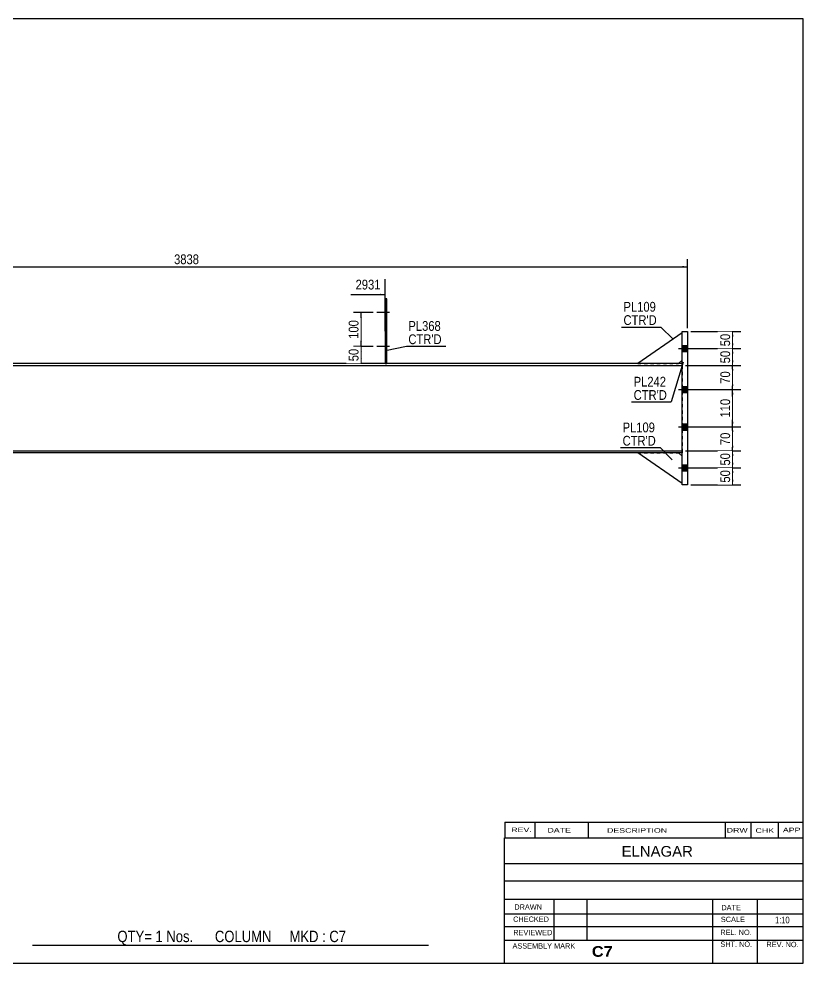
# Model space of a CAD drawing. Header units: millimetres. Extents: x -267 to 136, y -150 to 127.
# Drawn here: x -94.3 to 135.9, y -150.3 to 126.7 of the extents above; entities that cross this region are included whole.
import ezdxf

# ---------------------------------------------------------------- set-up
doc = ezdxf.new("R2010")
doc.units = ezdxf.units.MM
doc.linetypes.add('DXK_LINE_DOT1', pattern=[1.8814, 0.9407, -0.9407])
doc.styles.add('Arial', font='ARIAL.TTF', dxfattribs={"height": 0.2})
doc.styles.add('Arial Bold', font='ARIALBD.TTF', dxfattribs={"height": 0.2})
doc.styles.add('Arial Narrow', font='ARIALN.TTF', dxfattribs={"height": 0.2})

# ---------------------------------------------------------------- blocks, each defined once
blk = doc.blocks.new('Unknown-624481284-1710')
at = {"color": 5, "linetype": 'Continuous'}
for p, q in [((135.86, 126.71), (-264.14, 126.71)), ((-264.14, 126.71), (-264.14, -150.29)), ((135.86, -150.29), (135.86, 126.71)), ((-264.14, -150.29), (135.86, -150.29))]:
    blk.add_line(p, q, dxfattribs=at)
at = {"color": 174, "linetype": 'Continuous', "style": 'Arial'}
blk.add_text('Tekla structures', height=1.9102, rotation=90, dxfattribs=at).set_placement((-264.64, -149.79))
blk = doc.blocks.new('Part-624481284-1267 - 1212')
at = {"color": 2, "linetype": 'Continuous'}
for p, q in [((100.32, -9.6), (87.32, -0.6)), ((99.32, -0.6), (100.32, -1.6))]:
    blk.add_line(p, q, dxfattribs=at)
at = {"color": 7, "linetype": 'DXK_LINE_DOT1'}
for p, q in [((87.32, -0.6), (99.32, -0.6)), ((100.32, -9.6), (100.32, -1.6))]:
    blk.add_line(p, q, dxfattribs=at)
blk = doc.blocks.new('Part-624481284-1259 - 1212')
at = {"color": 2, "linetype": 'Continuous'}
for p, q in [((-190.09, 0), (-77.86, 0)), ((-77.76, 0), (100.32, 0)), ((-77.86, -0.6), (-190.09, -0.6)), ((100.32, -0.6), (-77.76, -0.6))]:
    blk.add_line(p, q, dxfattribs=at)
at = {"color": 7, "linetype": 'DXK_LINE_DOT1'}
for p, q in [((-190.09, -0.6), (-190.09, 0)), ((100.32, 0), (100.32, -0.6))]:
    blk.add_line(p, q, dxfattribs=at)
blk = doc.blocks.new('Part-624481284-1260 - 1212')
at = {"color": 2, "linetype": 'Continuous'}
for p, q in [((-77.86, 25.6), (-190.09, 25.6)), ((-190.09, 25), (-77.86, 25)), ((100.32, 25.6), (-77.76, 25.6)), ((-77.76, 25), (100.32, 25))]:
    blk.add_line(p, q, dxfattribs=at)
at = {"color": 7, "linetype": 'DXK_LINE_DOT1'}
for p, q in [((-190.09, 25.6), (-190.09, 25)), ((100.32, 25), (100.32, 25.6))]:
    blk.add_line(p, q, dxfattribs=at)
blk = doc.blocks.new('Part-624481284-1261 - 1212')
at = {"color": 2, "linetype": 'Continuous'}
for p, q in [((100.32, 35), (101.92, 35)), ((100.32, -10), (100.32, 35)), ((101.92, 35), (101.92, -10)), ((101.92, -10), (100.32, -10))]:
    blk.add_line(p, q, dxfattribs=at)
blk = doc.blocks.new('Part-624481284-1266 - 1212')
at = {"color": 2, "linetype": 'Continuous'}
for p, q in [((100.32, 34.6), (87.32, 25.6)), ((99.32, 25.6), (100.32, 26.6))]:
    blk.add_line(p, q, dxfattribs=at)
at = {"color": 7, "linetype": 'DXK_LINE_DOT1'}
for p, q in [((100.32, 26.6), (100.32, 34.6)), ((87.32, 25.6), (99.32, 25.6))]:
    blk.add_line(p, q, dxfattribs=at)
blk = doc.blocks.new('Part-624481284-1270 - 1212')
at = {"color": 7, "linetype": 'DXK_LINE_DOT1'}
for p, q in [((-190.09, 25), (-190.09, 13.1)), ((-190.09, 25), (-77.86, 25)), ((-77.76, 25), (100.32, 25)), ((100.32, 25), (100.32, 0)), ((-190.09, 11.9), (-190.09, 0)), ((-190.09, 0), (-77.86, 0)), ((-77.76, 0), (100.32, 0))]:
    blk.add_line(p, q, dxfattribs=at)
blk = doc.blocks.new('Part-624481284-2460 - 1212')
at = {"color": 2, "linetype": 'Continuous'}
for p, q in [((13.72, 44.6), (13.22, 44.6)), ((13.22, 44.6), (13.22, 25.6)), ((13.72, 25.6), (13.72, 44.6))]:
    blk.add_line(p, q, dxfattribs=at)
at = {"color": 7, "linetype": 'DXK_LINE_DOT1'}
blk.add_line((13.22, 25.6), (13.72, 25.6), dxfattribs=at)
blk = doc.blocks.new('Bolt-624481284-1271 - 1212')
at = {"linetype": 'Continuous'}
for points in [[(100.32, 30.9), (100.32, 29.1), (101.92, 29.1), (101.92, 30.9)], [(100.32, 30.9), (100.32, 29.1), (101.92, 29.1), (101.92, 30.9)], [(100.32, 18.9), (100.32, 17.1), (101.92, 17.1), (101.92, 18.9)], [(100.32, 18.9), (100.32, 17.1), (101.92, 17.1), (101.92, 18.9)], [(100.32, 7.9), (100.32, 6.1), (101.92, 6.1), (101.92, 7.9)], [(100.32, 7.9), (100.32, 6.1), (101.92, 6.1), (101.92, 7.9)], [(100.32, -4.1), (100.32, -5.9), (101.92, -5.9), (101.92, -4.1)], [(100.32, -4.1), (100.32, -5.9), (101.92, -5.9), (101.92, -4.1)]]:
    blk.add_hatch(color=3, dxfattribs=at).paths.add_polyline_path(points)
at = {"color": 3, "linetype": 'Continuous'}
for p, q in [((100.32, 30.9), (101.92, 30.9)), ((100.32, 30.9), (101.92, 30.9)), ((99.24, 30), (108.32, 30)), ((99.24, 30), (108.32, 30)), ((100.32, 29.1), (101.92, 29.1)), ((100.32, 29.1), (101.92, 29.1)), ((99.24, 18), (108.32, 18)), ((99.24, 18), (108.32, 18)), ((100.32, 18.9), (101.92, 18.9)), ((100.32, 18.9), (101.92, 18.9)), ((100.32, 17.1), (101.92, 17.1)), ((100.32, 17.1), (101.92, 17.1)), ((99.24, 7), (108.32, 7)), ((99.24, 7), (108.32, 7)), ((100.32, 7.9), (101.92, 7.9)), ((100.32, 7.9), (101.92, 7.9)), ((100.32, 6.1), (101.92, 6.1)), ((100.32, 6.1), (101.92, 6.1)), ((99.24, -5), (108.32, -5)), ((99.24, -5), (108.32, -5)), ((100.32, -4.1), (101.92, -4.1)), ((100.32, -4.1), (101.92, -4.1)), ((100.32, -5.9), (101.92, -5.9)), ((100.32, -5.9), (101.92, -5.9))]:
    blk.add_line(p, q, dxfattribs=at)
blk = doc.blocks.new('Bolt-624481284-2461 - 1212')
at = {"linetype": 'Continuous'}
for points in [[(13.72, 39.9), (13.72, 41.3), (13.22, 41.3), (13.22, 39.9)], [(13.72, 39.9), (13.72, 41.3), (13.22, 41.3), (13.22, 39.9)], [(13.72, 29.9), (13.72, 31.3), (13.22, 31.3), (13.22, 29.9)], [(13.72, 29.9), (13.72, 31.3), (13.22, 31.3), (13.22, 29.9)]]:
    blk.add_hatch(color=3, dxfattribs=at).paths.add_polyline_path(points)
at = {"color": 3, "linetype": 'Continuous'}
for p, q in [((14.52, 40.6), (10.72, 40.6)), ((14.52, 40.6), (10.72, 40.6)), ((13.72, 41.3), (13.22, 41.3)), ((13.72, 41.3), (13.22, 41.3)), ((13.72, 39.9), (13.22, 39.9)), ((13.72, 39.9), (13.22, 39.9)), ((14.52, 30.6), (10.72, 30.6)), ((14.52, 30.6), (10.72, 30.6)), ((13.72, 31.3), (13.22, 31.3)), ((13.72, 31.3), (13.22, 31.3)), ((13.72, 29.9), (13.22, 29.9)), ((13.72, 29.9), (13.22, 29.9))]:
    blk.add_line(p, q, dxfattribs=at)
blk = doc.blocks.new('StraightDimension-624481284-1948 - 1212')
at = {"linetype": 'Continuous'}
for points in [[(114.92, 5.5), (115.17, 7), (115.42, 5.5)], [(115.42, 1.5), (115.17, 0), (114.92, 1.5)]]:
    blk.add_hatch(color=7, dxfattribs=at).paths.add_polyline_path(points)
at = {"color": 7, "linetype": 'Continuous'}
for p, q in [((106.92, 7), (117.57, 7)), ((115.17, 0), (115.17, 7)), ((101.32, 0), (117.57, 0))]:
    blk.add_line(p, q, dxfattribs=at)
at = {"color": 0}
blk.add_wipeout([(115.02, 5.93), (110.82, 5.93), (110.82, 1.07), (115.02, 1.07)], dxfattribs=at)
at = {"color": 3, "style": 'Arial Narrow'}
blk.add_text('70', height=2.863, rotation=90.0002, dxfattribs=at).set_placement((114.42, 1.67))
blk = doc.blocks.new('StraightDimension-624481284-1769 - 1212')
at = {"linetype": 'Continuous'}
for points in [[(-190.59, 53.75), (-192.09, 54), (-190.59, 54.25)], [(100.42, 54.25), (101.92, 54), (100.42, 53.75)]]:
    blk.add_hatch(color=7, dxfattribs=at).paths.add_polyline_path(points)
at = {"color": 7, "linetype": 'Continuous'}
for p, q in [((-192.09, 28), (-192.09, 56.25)), ((101.92, 36), (101.92, 56.25)), ((-192.09, 54), (101.92, 54))]:
    blk.add_line(p, q, dxfattribs=at)
at = {"color": 0}
blk.add_wipeout([(-40.83, 54.15), (-40.83, 58.35), (-49.34, 58.35), (-49.34, 54.15)], dxfattribs=at)
at = {"color": 3, "style": 'Arial Narrow'}
blk.add_text('3838', height=2.863, dxfattribs=at).set_placement((-48.74, 54.75))
blk = doc.blocks.new('StraightDimension-624481284-1944 - 1212')
at = {"linetype": 'Continuous'}
for points in [[(114.92, 33.5), (115.17, 35), (115.42, 33.5)], [(115.42, 31.5), (115.17, 30), (114.92, 31.5)]]:
    blk.add_hatch(color=7, dxfattribs=at).paths.add_polyline_path(points)
at = {"color": 7, "linetype": 'Continuous'}
for p, q in [((102.92, 35), (117.57, 35)), ((115.17, 30), (115.17, 35)), ((106.92, 30), (117.57, 30))]:
    blk.add_line(p, q, dxfattribs=at)
at = {"color": 0}
blk.add_wipeout([(115.02, 34.93), (110.82, 34.93), (110.82, 30.07), (115.02, 30.07)], dxfattribs=at)
at = {"color": 3, "style": 'Arial Narrow'}
blk.add_text('50', height=2.863, rotation=90.0002, dxfattribs=at).set_placement((114.42, 30.67))
blk = doc.blocks.new('StraightDimension-624481284-1945 - 1212')
at = {"linetype": 'Continuous'}
for points in [[(114.92, 28.5), (115.17, 30), (115.42, 28.5)], [(115.42, 26.5), (115.17, 25), (114.92, 26.5)]]:
    blk.add_hatch(color=7, dxfattribs=at).paths.add_polyline_path(points)
at = {"color": 7, "linetype": 'Continuous'}
for p, q in [((106.92, 30), (117.57, 30)), ((115.17, 25), (115.17, 30)), ((101.32, 25), (117.57, 25))]:
    blk.add_line(p, q, dxfattribs=at)
at = {"color": 0}
blk.add_wipeout([(115.02, 29.93), (110.82, 29.93), (110.82, 25.07), (115.02, 25.07)], dxfattribs=at)
at = {"color": 3, "style": 'Arial Narrow'}
blk.add_text('50', height=2.863, rotation=90.0002, dxfattribs=at).set_placement((114.42, 25.67))
blk = doc.blocks.new('StraightDimension-624481284-1946 - 1212')
at = {"linetype": 'Continuous'}
for points in [[(114.92, 23.5), (115.17, 25), (115.42, 23.5)], [(115.42, 19.5), (115.17, 18), (114.92, 19.5)]]:
    blk.add_hatch(color=7, dxfattribs=at).paths.add_polyline_path(points)
at = {"color": 7, "linetype": 'Continuous'}
for p, q in [((101.32, 25), (117.57, 25)), ((115.17, 18), (115.17, 25)), ((106.92, 18), (117.57, 18))]:
    blk.add_line(p, q, dxfattribs=at)
at = {"color": 0}
blk.add_wipeout([(115.02, 23.93), (110.82, 23.93), (110.82, 19.07), (115.02, 19.07)], dxfattribs=at)
at = {"color": 3, "style": 'Arial Narrow'}
blk.add_text('70', height=2.863, rotation=90.0002, dxfattribs=at).set_placement((114.42, 19.67))
blk = doc.blocks.new('StraightDimension-624481284-1947 - 1212')
at = {"linetype": 'Continuous'}
for points in [[(114.92, 16.5), (115.17, 18), (115.42, 16.5)], [(115.42, 8.5), (115.17, 7), (114.92, 8.5)]]:
    blk.add_hatch(color=7, dxfattribs=at).paths.add_polyline_path(points)
at = {"color": 7, "linetype": 'Continuous'}
for p, q in [((106.92, 18), (117.57, 18)), ((115.17, 7), (115.17, 18)), ((106.92, 7), (117.57, 7))]:
    blk.add_line(p, q, dxfattribs=at)
at = {"color": 0}
blk.add_wipeout([(115.02, 15.84), (110.82, 15.84), (110.82, 9.16), (115.02, 9.16)], dxfattribs=at)
at = {"color": 3, "style": 'Arial Narrow'}
blk.add_text('110', height=2.863, rotation=90.0002, dxfattribs=at).set_placement((114.42, 9.76))
blk = doc.blocks.new('StraightDimension-624481284-2786 - 1212')
at = {"linetype": 'Continuous'}
for points in [[(5.87, 39.1), (6.12, 40.6), (6.37, 39.1)], [(6.37, 32.1), (6.12, 30.6), (5.87, 32.1)]]:
    blk.add_hatch(color=7, dxfattribs=at).paths.add_polyline_path(points)
at = {"color": 7, "linetype": 'Continuous'}
for p, q in [((9.72, 40.6), (3.87, 40.6)), ((6.12, 30.6), (6.12, 40.6)), ((9.72, 30.6), (3.87, 30.6))]:
    blk.add_line(p, q, dxfattribs=at)
at = {"color": 0}
blk.add_wipeout([(5.97, 38.94), (1.77, 38.94), (1.77, 32.26), (5.97, 32.26)], dxfattribs=at)
at = {"color": 3, "style": 'Arial Narrow'}
blk.add_text('100', height=2.863, rotation=90.0002, dxfattribs=at).set_placement((5.37, 32.86))
blk = doc.blocks.new('StraightDimension-624481284-1949 - 1212')
at = {"linetype": 'Continuous'}
for points in [[(114.92, -1.5), (115.17, 0), (115.42, -1.5)], [(115.42, -3.5), (115.17, -5), (114.92, -3.5)]]:
    blk.add_hatch(color=7, dxfattribs=at).paths.add_polyline_path(points)
at = {"color": 7, "linetype": 'Continuous'}
for p, q in [((101.32, 0), (117.57, 0)), ((115.17, -5), (115.17, 0)), ((101.32, -5), (117.57, -5))]:
    blk.add_line(p, q, dxfattribs=at)
at = {"color": 0}
blk.add_wipeout([(115.02, -0.07), (110.82, -0.07), (110.82, -4.93), (115.02, -4.93)], dxfattribs=at)
at = {"color": 3, "style": 'Arial Narrow'}
blk.add_text('50', height=2.863, rotation=90.0002, dxfattribs=at).set_placement((114.42, -4.33))
blk = doc.blocks.new('StraightDimension-624481284-1950 - 1212')
at = {"linetype": 'Continuous'}
for points in [[(114.92, -6.5), (115.17, -5), (115.42, -6.5)], [(115.42, -8.5), (115.17, -10), (114.92, -8.5)]]:
    blk.add_hatch(color=7, dxfattribs=at).paths.add_polyline_path(points)
at = {"color": 7, "linetype": 'Continuous'}
for p, q in [((101.32, -5), (117.57, -5)), ((115.17, -10), (115.17, -5)), ((102.92, -10), (117.57, -10))]:
    blk.add_line(p, q, dxfattribs=at)
at = {"color": 0}
blk.add_wipeout([(115.02, -5.07), (110.82, -5.07), (110.82, -9.93), (115.02, -9.93)], dxfattribs=at)
at = {"color": 3, "style": 'Arial Narrow'}
blk.add_text('50', height=2.863, rotation=90.0002, dxfattribs=at).set_placement((114.42, -9.33))
blk = doc.blocks.new('StraightDimension-624481284-2724 - 1212')
at = {"linetype": 'Continuous'}
blk.add_hatch(color=7, dxfattribs=at).paths.add_polyline_path([(11.72, 46.07), (13.22, 45.82), (11.72, 45.57)])
at = {"color": 7, "linetype": 'Continuous'}
for p, q in [((13.22, 35.06), (13.22, 50.32)), ((3.16, 45.82), (13.22, 45.82))]:
    blk.add_line(p, q, dxfattribs=at)
at = {"color": 0}
blk.add_wipeout([(12.45, 46.72), (12.45, 50.92), (3.93, 50.92), (3.93, 46.72)], dxfattribs=at)
at = {"color": 3, "style": 'Arial Narrow'}
blk.add_text('2931', height=2.863, dxfattribs=at).set_placement((4.53, 47.32))
blk = doc.blocks.new('StraightDimension-624481284-2787 - 1212')
at = {"linetype": 'Continuous'}
for points in [[(5.87, 29.1), (6.12, 30.6), (6.37, 29.1)], [(6.37, 27.1), (6.12, 25.6), (5.87, 27.1)]]:
    blk.add_hatch(color=7, dxfattribs=at).paths.add_polyline_path(points)
at = {"color": 7, "linetype": 'Continuous'}
for p, q in [((9.72, 30.6), (3.87, 30.6)), ((6.12, 25.6), (6.12, 30.6)), ((7.86, 25.6), (3.87, 25.6))]:
    blk.add_line(p, q, dxfattribs=at)
at = {"color": 0}
blk.add_wipeout([(5.97, 30.53), (1.77, 30.53), (1.77, 25.67), (5.97, 25.67)], dxfattribs=at)
at = {"color": 3, "style": 'Arial Narrow'}
blk.add_text('50', height=2.863, rotation=90.0002, dxfattribs=at).set_placement((5.37, 26.27))
blk = doc.blocks.new('CBS_CALLOFF-624481284-2798')
at = {"color": 7, "linetype": 'Continuous'}
blk.add_line((-90.26, -145.03), (25.97, -145.04), dxfattribs=at)
at = {"color": 3, "linetype": 'Continuous', "style": 'Arial Narrow'}
blk.add_text('QTY= 1 Nos.      COLUMN     MKD : C7', height=3.3405, dxfattribs=at).set_placement((-65.37, -144.13))
blk = doc.blocks.new('CBS_NAME_BLOG-624481284-2799')
at = {"color": 7, "linetype": 'Continuous'}
for p, q in [((48.27, -113.54), (135.78, -113.54)), ((48.27, -150.25), (48.27, -113.55)), ((48.27, -121.08), (135.79, -121.08)), ((48.34, -126.13), (135.86, -126.13)), ((48.27, -131.51), (135.78, -131.51)), ((62.79, -143.61), (62.79, -131.51)), ((72.47, -143.59), (72.47, -131.52)), ((109.39, -150.25), (109.39, -131.52)), ((122.44, -150.25), (122.44, -131.51)), ((48.27, -135.81), (135.86, -135.79)), ((48.27, -139.55), (135.78, -139.55)), ((48.27, -143.6), (135.78, -143.6)), ((48.27, -150.29), (135.86, -150.29))]:
    blk.add_line(p, q, dxfattribs=at)
at = {"color": 3, "linetype": 'Continuous', "style": 'Arial'}
blk.add_text('ELNAGAR', height=3.133, dxfattribs=at).set_placement((82.59, -119.07))
at = {"color": 3, "linetype": 'Continuous'}
for s, height, style, width, p in [('DRAWN', 1.566, 'Arial', 0.9, (51.1, -134.61)), ('DATE', 1.566, 'Arial', 0.9, (111.86, -134.78)), ('CHECKED', 1.566, 'Arial', 0.9, (50.75, -138.19)), ('SCALE', 1.566, 'Arial', 0.9, (111.71, -138.25)), ('1:10', 1.957, 'Arial Narrow', 0.9, (127.6, -138.61)), ('REVIEWED', 1.566, 'Arial', 0.9, (50.79, -142.11)), ('REL. NO.', 1.566, 'Arial', 0.9, (111.57, -142.06)), ('SHT. NO.', 1.566, 'Arial', 0.9, (111.57, -145.52)), ('REV. NO.', 1.566, 'Arial', 0.9, (125.09, -145.61)), ('ASSEMBLY MARK', 1.5663, 'Arial', 0.9, (50.57, -146.04)), ('C7', 3.131, 'Arial Bold', 1.1, (73.85, -148.44))]:
    blk.add_text(s, height=height, dxfattribs=dict(at, style=style, width=width)).set_placement(p)
blk = doc.blocks.new('CBS_REVISION-624481284-2800')
at = {"color": 7, "linetype": 'Continuous'}
for p, q in [((48.35, -108.91), (135.85, -108.91)), ((48.35, -108.91), (48.35, -113.54)), ((57.15, -108.91), (57.15, -113.54)), ((72.74, -108.91), (72.74, -113.48)), ((113, -108.91), (113, -113.54)), ((120.54, -108.91), (120.54, -113.54)), ((128.49, -108.91), (128.49, -113.54)), ((48.35, -113.54), (135.85, -113.54))]:
    blk.add_line(p, q, dxfattribs=at)
at = {"color": 7, "style": 'Arial Narrow', "width": 1.7}
for s, height, p in [('REV.', 1.326, (50.21, -111.87)), ('DATE', 1.326, (60.83, -111.98)), ('DESCRIPTION', 1.3257, (78.31, -112.04)), ('DRW', 1.326, (113.43, -111.98)), ('CHK', 1.326, (121.91, -112.07)), ('APP', 1.326, (129.92, -111.91))]:
    blk.add_text(s, height=height, dxfattribs=at).set_placement(p)
blk = doc.blocks.new('Mark-624481284-1353 - 1212')
at = {"color": 0}
blk.add_wipeout([(95.63, 18.84), (95.63, 21.84), (86.13, 21.84), (86.13, 18.84)], dxfattribs=at)
blk.add_wipeout([(95.63, 18.84), (95.63, 21.84), (86.13, 21.84), (86.13, 18.84)], dxfattribs=at)
blk.add_wipeout([(95.88, 14.94), (95.88, 17.94), (86.13, 17.94), (86.13, 14.94)], dxfattribs=at)
blk.add_wipeout([(95.88, 14.94), (95.88, 17.94), (86.13, 17.94), (86.13, 14.94)], dxfattribs=at)
at = {"color": 7, "linetype": 'Continuous'}
for p in [(100.67, 25.97), (85.53, 14.34)]:
    blk.add_line(p, (97.13, 14.34), dxfattribs=at)
at = {"color": 3, "style": 'Arial Narrow'}
blk.add_text('PL242', height=2.863, dxfattribs=at).set_placement((86.13, 18.84))
at = {"color": 1, "style": 'Arial Narrow'}
blk.add_text("CTR'D", height=2.863, dxfattribs=at).set_placement((86.13, 14.94))
blk = doc.blocks.new('Mark-624481284-1356 - 1212')
at = {"color": 0}
blk.add_wipeout([(92.65, 40.81), (92.65, 43.81), (83.15, 43.81), (83.15, 40.81)], dxfattribs=at)
blk.add_wipeout([(92.65, 40.81), (92.65, 43.81), (83.15, 43.81), (83.15, 40.81)], dxfattribs=at)
blk.add_wipeout([(92.9, 36.91), (92.9, 39.91), (83.15, 39.91), (83.15, 36.91)], dxfattribs=at)
blk.add_wipeout([(92.9, 36.91), (92.9, 39.91), (83.15, 39.91), (83.15, 36.91)], dxfattribs=at)
at = {"color": 7, "linetype": 'Continuous'}
for p in [(82.55, 36.31), (97.69, 32.77)]:
    blk.add_line(p, (94.15, 36.31), dxfattribs=at)
at = {"color": 3, "style": 'Arial Narrow'}
blk.add_text('PL109', height=2.863, dxfattribs=at).set_placement((83.15, 40.81))
at = {"color": 1, "style": 'Arial Narrow'}
blk.add_text("CTR'D", height=2.863, dxfattribs=at).set_placement((83.15, 36.91))
blk = doc.blocks.new('Mark-624481284-1359 - 1212')
at = {"color": 0}
blk.add_wipeout([(92.38, 5.42), (92.38, 8.42), (82.88, 8.42), (82.88, 5.42)], dxfattribs=at)
blk.add_wipeout([(92.38, 5.42), (92.38, 8.42), (82.88, 8.42), (82.88, 5.42)], dxfattribs=at)
blk.add_wipeout([(92.64, 1.52), (92.64, 4.52), (82.88, 4.52), (82.88, 1.52)], dxfattribs=at)
blk.add_wipeout([(92.64, 1.52), (92.64, 4.52), (82.88, 4.52), (82.88, 1.52)], dxfattribs=at)
at = {"color": 7, "linetype": 'Continuous'}
for p in [(82.28, 0.92), (97.42, -2.61)]:
    blk.add_line(p, (93.88, 0.92), dxfattribs=at)
at = {"color": 3, "style": 'Arial Narrow'}
blk.add_text('PL109', height=2.863, dxfattribs=at).set_placement((82.88, 5.42))
at = {"color": 1, "style": 'Arial Narrow'}
blk.add_text("CTR'D", height=2.863, dxfattribs=at).set_placement((82.88, 1.52))
blk = doc.blocks.new('Mark-624481284-2465 - 1212')
at = {"color": 0}
blk.add_wipeout([(29.52, 35.19), (29.52, 38.19), (20.02, 38.19), (20.02, 35.19)], dxfattribs=at)
blk.add_wipeout([(29.52, 35.19), (29.52, 38.19), (20.02, 38.19), (20.02, 35.19)], dxfattribs=at)
blk.add_wipeout([(29.77, 31.29), (29.77, 34.29), (20.02, 34.29), (20.02, 31.29)], dxfattribs=at)
blk.add_wipeout([(29.77, 31.29), (29.77, 34.29), (20.02, 34.29), (20.02, 31.29)], dxfattribs=at)
at = {"color": 7, "linetype": 'Continuous'}
for p, q in [((13.35, 29.43), (19.42, 30.69)), ((19.42, 30.69), (31.02, 30.69))]:
    blk.add_line(p, q, dxfattribs=at)
at = {"color": 3, "style": 'Arial Narrow'}
blk.add_text('PL368', height=2.863, dxfattribs=at).set_placement((20.02, 35.19))
at = {"color": 1, "style": 'Arial Narrow'}
blk.add_text("CTR'D", height=2.863, dxfattribs=at).set_placement((20.02, 31.29))

msp = doc.modelspace()

# ---------------------------------------------------------------- block references
for name in ['Unknown-624481284-1710', 'Part-624481284-2460 - 1212', 'Bolt-624481284-2461 - 1212', 'Part-624481284-1266 - 1212', 'Part-624481284-1261 - 1212', 'Bolt-624481284-1271 - 1212', 'Part-624481284-1260 - 1212', 'Part-624481284-1270 - 1212', 'Part-624481284-1259 - 1212', 'Part-624481284-1267 - 1212', 'CBS_REVISION-624481284-2800', 'CBS_NAME_BLOG-624481284-2799', 'CBS_CALLOFF-624481284-2798']:
    msp.add_blockref(name, (0, 0))

# ---------------------------------------------------------------- next in the draw order: block references
for name in ['StraightDimension-624481284-1769 - 1212', 'Mark-624481284-1359 - 1212', 'StraightDimension-624481284-1948 - 1212']:
    msp.add_blockref(name, (0, 0))

# ---------------------------------------------------------------- next in the draw order: block references
for name in ['Mark-624481284-1356 - 1212', 'StraightDimension-624481284-2786 - 1212', 'StraightDimension-624481284-1944 - 1212', 'StraightDimension-624481284-1949 - 1212']:
    msp.add_blockref(name, (0, 0))

# ---------------------------------------------------------------- next in the draw order: block references
for name in ['StraightDimension-624481284-2724 - 1212', 'StraightDimension-624481284-2787 - 1212', 'StraightDimension-624481284-1945 - 1212', 'StraightDimension-624481284-1950 - 1212']:
    msp.add_blockref(name, (0, 0))

# ---------------------------------------------------------------- next in the draw order: block references
for name in ['Mark-624481284-2465 - 1212', 'StraightDimension-624481284-1946 - 1212']:
    msp.add_blockref(name, (0, 0))

# ---------------------------------------------------------------- next in the draw order: block references
for name in ['Mark-624481284-1353 - 1212', 'StraightDimension-624481284-1947 - 1212']:
    msp.add_blockref(name, (0, 0))

doc.saveas('drawing.dxf')
